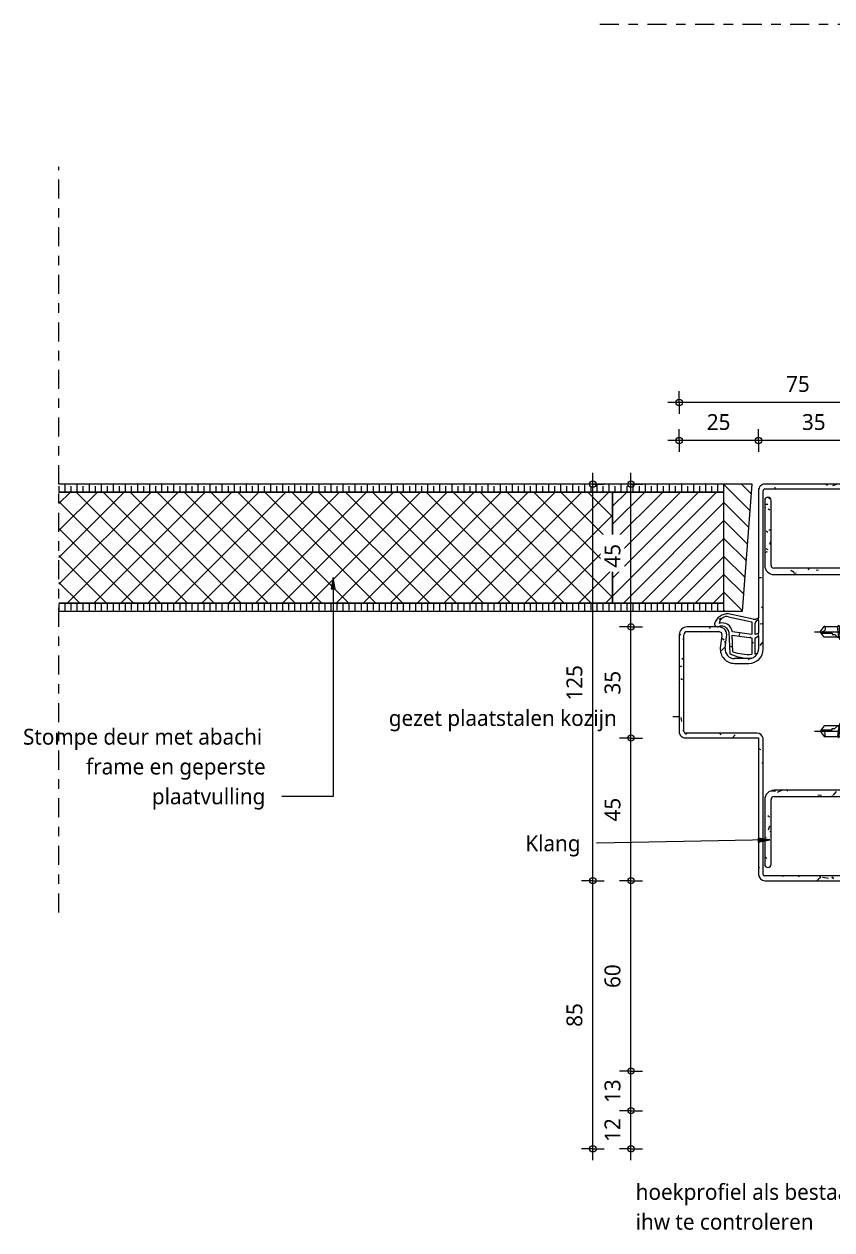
# Model space of a CAD drawing. Header units: millimetres. Extents: x 32900 to 38291, y -18988 to 4133.
# Drawn here: x 34158.9 to 34413.5, y -10199.4 to -9819.4 of the extents above; entities that cross this region are included whole.
import ezdxf

# ---------------------------------------------------------------- set-up
doc = ezdxf.new("R2010")
doc.units = ezdxf.units.MM
doc.linetypes.add('MV_center', pattern=[15, 6, -3, 3, -3])
for name, color, linetype, lineweight in [('A-ANNO-DIMS', 211, 'Continuous', 13), ('A-ANNO-DIMS-2', 211, 'Continuous', 13), ('A-ANNO-IDEN', 131, 'Continuous', 18), ('A-DETL-GENF', 92, 'Continuous', 18), ('A-DETL-THIN', 151, 'Continuous', 18), ('G-ANNO-TEXT', 231, 'Continuous', 13), ('STANDARD', 50, 'Continuous', 25)]:
    doc.layers.add(name, color=color, linetype=linetype, lineweight=lineweight)
doc.styles.add('Segoe UI', font='segoeui.ttf', dxfattribs={"height": 5})
doc.dimstyles.new('2_5_mm_2', dxfattribs={"dimscale": 304.8, "dimtxt": 5.23682, "dimasz": 0.006562, "dimexe": 0.011811, "dimexo": 0.0625, "dimgap": 0.005906, "dimtad": 1, "dimdec": 0, "dimzin": 0, "dimdsep": 46, "dimtxsty": 'Segoe UI', "dimblk1": 'DOTBLANK', "dimblk2": 'DOTBLANK', "dimsah": 1, "dimcen": 0.09, "dimdle": 0.011811, "dimazin": 0, "dimtfac": 1, "dimtdec": 4, "dimtix": 1, "dimtmove": 0, "dimatfit": 3, "dimfxl": 0.011811, "dimfxlon": 1, "dimtvp": 1, "dimtfill": 1, "dimtolj": 1, "dimtzin": 0, "dimarcsym": 2})
pattern_1 = [(230, (34429.917, -9975.893), (-14.5753163, 1.2751645), [1.524, -16.764]), (175, (34429.917, -9975.893), (2.819562, -15.284905), [1.219, -13.411]), (280.451, (34428.702, -9975.787), (-11.7557137, -14.0098403), [1.295, -14.247]), (226.184, (34429.917, -9979.957), (-21.686151, 3.363918), [2.286, -25.146]), (276.636, (34428.11, -9979.677), (-18.99178, -19.79433), [1.943, -21.371]), (171.184, (34429.917, -9979.957), (-18.992058, -19.794098), [1.829, -20.117]), (201, (34427.885, -9978.941), (-12.129647, 8.1815376), [1.524, -16.764]), (146, (34427.885, -9978.941), (-4.944224, -14.73543), [1.219, -13.411]), (251.451, (34426.874, -9978.259), (-17.073884, -6.5539993), [1.295, -14.247]), (217.5, (34429.917, -9975.893), (-0.2472267, -6.7643278), [0.67056, -12.578, 0.67056, -12.944, -13.462]), (217.5, (34429.917, -9975.893), (-0.2472267, -6.7643278), [-26.863, 0.67056, -12.791]), (187.5, (34429.917, -9975.893), (-5.3456552, -8.0143116), [0.67056, -7.092, 0.67056, -12.273, -5.131]), (187.5, (34429.917, -9975.893), (-5.3456552, -8.0143116), [-20.706, 0.67056, -4.46]), (147.5, (34434.448, -9975.893), (-10.8476471, 0.4581936), [0.67056, -4.409, 0.67056, -15.179, -21.031]), (147.5, (34434.448, -9975.893), (-10.8476471, 0.4581936), [-20.93, 0.67056, -20.361]), (137.5, (34436.48, -9975.893), (-11.8507335, -2.0341877), [0.67056, -5.933, 0.67056, -9.855, -14.935]), (137.5, (34436.48, -9975.893), (-11.8507335, -2.0341877), [-17.13, 0.67056, -14.265])]
pattern_2 = [(90, (0, 0), (-3.81, 2e-16), []), (90, (1.905, 0), (-3.81, 2e-16), [1.905, -0.9525])]

# ---------------------------------------------------------------- blocks, each defined once
blk = doc.blocks.new('NLRS_00_DI_maskeer - Type 1-4234872-Details ziekenhuis Utiliteitsgebouw')
at = {"layer": 'A-DETL-GENF', "linetype": 'MV_center'}
blk.add_line((-100, 0), (225, 0), dxfattribs=at)
blk = doc.blocks.new('00 stalendeurprofiel - schroefje_dwg-4337371-Details ziekenhuis Utiliteitsgebouw')
at = {"layer": 'STANDARD', "color": 130, "lineweight": 5}
for p, q in [((6.15, 69.32), (4.46, 69.32)), ((7.42, 68.48), (7, 65.09)), ((9.12, 68.48), (8.69, 63.82)), ((10.81, 68.48), (10.39, 63.82)), ((12.5, 68.48), (12.08, 63.82)), ((14.2, 68.48), (13.77, 63.82)), ((21.82, 66.36), (0.23, 66.36)), ((6.15, 67.63), (4.46, 67.63)), ((6.15, 64.67), (4.46, 64.67)), ((7.85, 68.05), (7, 64.67)), ((8.69, 68.05), (8.27, 64.67)), ((9.54, 68.05), (8.69, 64.67)), ((10.81, 68.05), (9.96, 64.67)), ((11.23, 68.05), (10.81, 64.67)), ((12.5, 68.05), (11.66, 64.67)), ((12.93, 68.05), (12.5, 64.67)), ((14.2, 68.05), (13.35, 64.67)), ((6.15, 62.97), (4.46, 62.97))]:
    blk.add_line(p, q, dxfattribs=at)
at = {"layer": 'STANDARD', "color": 130, "lineweight": 5, "flags": 128}
for points in [[(4.04, 63.82), (4.04, 66.36), (4.04, 68.48)], [(4.48, 69.52), (4.39, 69.44), (4.3, 69.35), (4.23, 69.25), (4.17, 69.15), (4.12, 69.04), (4.09, 68.92), (4.06, 68.8), (4.06, 68.67), (4.06, 68.55), (4.09, 68.43), (4.12, 68.31), (4.17, 68.2), (4.23, 68.1), (4.3, 68), (4.39, 67.91), (4.48, 67.83)], [(7, 64.24), (7, 64.67), (8.27, 64.67), (8.69, 63.82), (8.69, 64.67), (9.96, 64.67), (10.39, 63.82), (10.81, 64.67), (11.66, 64.67), (12.08, 63.82), (12.5, 64.67), (13.35, 64.67), (13.77, 63.82), (14.2, 64.67), (18.85, 64.67), (20.12, 66.36), (18.85, 68.05), (14.62, 68.05), (14.2, 68.48), (14.2, 68.05), (12.93, 68.05), (12.5, 68.48), (12.5, 68.05), (11.23, 68.05), (10.81, 68.48), (10.81, 68.05), (9.54, 68.05), (9.12, 68.48), (8.69, 68.05), (7.85, 68.05), (7.42, 68.48), (7, 68.05), (7, 66.78)], [(4.43, 68.05), (4.27, 67.69), (4.15, 67.32), (4.08, 66.94), (4.06, 66.56), (4.08, 66.17), (4.15, 65.79), (4.27, 65.42), (4.43, 65.06)], [(4.48, 64.86), (4.39, 64.78), (4.3, 64.69), (4.23, 64.6), (4.17, 64.49), (4.12, 64.38), (4.09, 64.26), (4.06, 64.14), (4.06, 64.02), (4.06, 63.89), (4.09, 63.77), (4.12, 63.66), (4.17, 63.54), (4.23, 63.44), (4.3, 63.34), (4.39, 63.25), (4.48, 63.17)], [(20.12, 66.36), (19.7, 65.94), (19.28, 65.94), (18.85, 65.94), (18.43, 65.94), (18.01, 65.94), (17.58, 65.94), (17.16, 65.94), (16.74, 65.94), (16.31, 65.94), (16.31, 65.51), (15.89, 65.51), (15.47, 65.51), (15.04, 65.09), (14.62, 64.67), (14.2, 64.67), (14.62, 68.05)], [(18.82, 68.21), (18.71, 68.1), (18.62, 67.98), (18.55, 67.85), (18.5, 67.72), (18.46, 67.57), (18.45, 67.42), (18.46, 67.27), (18.49, 67.12), (18.54, 66.98), (18.61, 66.85), (18.69, 66.73), (18.8, 66.62), (18.91, 66.53), (19.04, 66.45), (19.18, 66.4), (19.33, 66.36)]]:
    blk.add_lwpolyline(points, dxfattribs=at)
blk.add_lwpolyline([(6.15, 62.55), (7, 62.55), (7, 69.75), (6.15, 69.75)], close=True, dxfattribs=at)
blk = doc.blocks.new('00 stalendeurprofiel - 00_DI_stalendeurprofiel-V13-Details ziekenhuis Utiliteitsgebouw')
at = {"layer": 'A-DETL-GENF', "lineweight": 13}
h = blk.add_hatch(dxfattribs=at)
h.set_pattern_fill('FP_23', color=256, style=0, pattern_type=2)
h.set_pattern_definition(pattern_1)
h.paths.add_polyline_path([(-9.76, 113.59), (-9.94, 113.55), (-10.1, 113.47), (-10.24, 113.35), (-10.34, 113.2), (-10.41, 113.03), (-10.43, 112.85), (-9.68, 103.8), (-9.57, 103.32), (-9.35, 102.89), (-9.03, 102.52), (-8.63, 102.24), (-8.18, 102.06), (-7.69, 102), (4, 102), (4.52, 102.07), (5, 102.27), (5.41, 102.59), (5.73, 103), (5.93, 103.48), (6, 104), (6, 108.51), (6.12, 109.41), (6.47, 110.26), (7.02, 110.98), (7.75, 111.54), (8.6, 111.89), (9.5, 112.01), (37.66, 111.99), (37.78, 111.94), (37.89, 111.86), (37.97, 111.75), (38.02, 111.62), (38.04, 111.49), (38.04, 68.51), (38.2, 68.1), (38.44, 67.73), (38.76, 67.43), (39.13, 67.2), (39.55, 67.05), (39.99, 67), (62.63, 66.99), (62.75, 66.94), (62.85, 66.86), (62.93, 66.76), (62.98, 66.64), (63, 66.51), (63, 36), (62.96, 35.74), (62.86, 35.5), (62.71, 35.29), (62.5, 35.13), (62.26, 35.03), (62, 35), (51.9, 35.01), (51.77, 35.03), (51.55, 35.11), (51.36, 35.23), (51.2, 35.4), (51.08, 35.6), (51.02, 35.83), (51, 36.06), (51.04, 36.29), (51.54, 40.13), (51.5, 41.19), (51.22, 42.21), (50.7, 43.14), (49.99, 43.92), (49.11, 44.51), (48.11, 44.87), (47.06, 45), (42.5, 45), (41.34, 44.85), (40.25, 44.4), (39.32, 43.68), (38.6, 42.75), (38.15, 41.66), (38, 40.5), (37.98, -9.63), (37.93, -9.75), (37.85, -9.85), (37.75, -9.93), (37.63, -9.98), (37.5, -10), (9.5, -10), (8.59, -9.88), (7.75, -9.53), (7.03, -8.97), (6.47, -8.25), (6.12, -7.41), (6, -6.5), (6, -2), (5.93, -1.48), (5.73, -1), (5.41, -0.59), (5, -0.27), (4.52, -0.07), (4, 0), (-7.69, 0), (-8.18, -0.06), (-8.63, -0.24), (-9.03, -0.52), (-9.35, -0.89), (-9.57, -1.32), (-9.68, -1.8), (-10.43, -10.85), (-10.41, -11.03), (-10.34, -11.2), (-10.24, -11.35), (-10.1, -11.47), (-9.94, -11.55), (-9.76, -11.59), (-9.57, -11.58), (-9.4, -11.54), (-9.24, -11.45), (-9.1, -11.32), (-9.01, -11.16), (-8.95, -10.99), (-8.15, -1.5), (4.13, -1.52), (4.25, -1.57), (4.35, -1.65), (4.43, -1.75), (4.48, -1.87), (4.5, -2), (4.5, -6.5), (4.67, -7.79), (5.17, -9), (5.96, -10.04), (7, -10.83), (8.21, -11.33), (9.5, -11.5), (37.5, -11.5), (38.02, -11.43), (38.5, -11.23), (38.91, -10.91), (39.25, -10.46), (39.43, -10.02), (39.5, -9.5), (39.5, 40.5), (39.6, 41.28), (39.94, 42.05), (39.99, 42.11), (40.12, 42.33), (40.56, 42.78), (41.03, 43.12), (41.72, 43.4), (42.5, 43.5), (47.06, 43.5), (47.76, 43.42), (48.43, 43.17), (49.01, 42.77), (49.49, 42.25), (49.84, 41.63), (50.02, 40.95), (50.05, 40.24), (49.5, 35.95), (49.6, 35.31), (49.85, 34.72), (50.25, 34.22), (50.76, 33.83), (51.36, 33.58), (52.17, 33.5), (62, 33.5), (62.65, 33.59), (63.25, 33.83), (63.77, 34.23), (64.17, 34.75), (64.42, 35.35), (64.5, 36), (64.5, 66.51), (64.43, 67.03), (64.23, 67.51), (63.91, 67.93), (63.5, 68.24), (63.02, 68.44), (62.5, 68.51), (39.5, 68.51), (39.5, 111.5), (39.43, 112.02), (39.23, 112.5), (38.91, 112.91), (38.5, 113.23), (38.02, 113.43), (37.5, 113.5), (9.5, 113.5), (8.21, 113.33), (7, 112.83), (5.96, 112.04), (5.17, 111), (4.67, 109.79), (4.5, 108.5), (4.48, 103.87), (4.43, 103.75), (4.35, 103.65), (4.25, 103.57), (4.13, 103.52), (4, 103.5), (-8.15, 103.5), (-8.95, 112.99), (-9.01, 113.16), (-9.1, 113.32), (-9.24, 113.45), (-9.4, 113.54), (-9.57, 113.58)])
h = blk.add_hatch(dxfattribs=at)
h.set_pattern_fill('FP_23', color=256, style=0, pattern_type=2)
h.set_pattern_definition(pattern_1)
h.paths.add_polyline_path([(36.54, 109.36), (36.29, 109.33), (36.04, 109.23), (35.84, 109.07), (35.68, 108.86), (35.58, 108.62), (35.54, 108.36), (35.54, 87.95), (35.51, 87.7), (35.42, 87.47), (35.27, 87.28), (35.07, 87.13), (34.84, 87.03), (34.6, 87), (13.47, 87), (12.57, 86.88), (11.74, 86.53), (11.02, 85.98), (10.47, 85.26), (10.12, 84.43), (10, 83.53), (10, 18.47), (10.12, 17.57), (10.47, 16.74), (11.02, 16.02), (11.74, 15.47), (12.57, 15.12), (13.47, 15), (34.6, 15), (34.84, 14.97), (35.07, 14.87), (35.27, 14.72), (35.42, 14.53), (35.51, 14.3), (35.54, 14.05), (35.54, -6.36), (35.58, -6.62), (35.68, -6.86), (35.84, -7.07), (36.04, -7.23), (36.29, -7.33), (36.54, -7.36), (36.8, -7.33), (37.04, -7.23), (37.25, -7.07), (37.41, -6.86), (37.51, -6.62), (37.54, -6.36), (37.54, 14.05), (37.44, 14.82), (37.15, 15.53), (36.68, 16.14), (36.07, 16.61), (35.36, 16.9), (34.6, 17), (13.47, 17), (13.09, 17.05), (12.74, 17.2), (12.43, 17.43), (12.2, 17.74), (12.05, 18.09), (12, 18.47), (12, 83.53), (12.05, 83.91), (12.2, 84.26), (12.43, 84.57), (12.74, 84.8), (13.09, 84.95), (13.47, 85), (34.6, 85), (35.36, 85.1), (36.07, 85.39), (36.68, 85.86), (37.15, 86.47), (37.44, 87.18), (37.54, 87.95), (37.54, 108.36), (37.51, 108.62), (37.41, 108.86), (37.25, 109.07), (37.04, 109.23), (36.8, 109.33)])
h = blk.add_hatch(dxfattribs=at)
h.set_pattern_fill('FP_23', color=256, style=0, pattern_type=2)
h.set_pattern_definition(pattern_1)
h.paths.add_polyline_path([(41.59, 43.36), (41.03, 43.12), (40.54, 42.77), (40.12, 42.33), (39.81, 41.82), (40.56, 42.05), (40.56, 37.08), (39.5, 36.28), (39.5, 35.46), (40.56, 35.89), (40.56, 32.34), (40.5, 32.1), (40.38, 31.87), (40.21, 31.68), (40, 31.55), (39.75, 31.47), (39.5, 31.45), (39.5, 30.66), (39.88, 30.9), (40.3, 31.05), (40.74, 31.11), (41.19, 31.08), (48.93, 29.35), (50.11, 29.47), (51.21, 29.89), (52.17, 30.58), (52.92, 31.5), (53.41, 32.57), (53.33, 32.84), (53.18, 33.08), (52.97, 33.27), (52.73, 33.41), (52.45, 33.47), (52.17, 33.47), (51.9, 33.39), (51.66, 33.25), (51.05, 33.23), (50.46, 33.35), (49.91, 33.61), (49.44, 34), (49.08, 34.48), (48.84, 35.04), (48.52, 41.99), (46.85, 42.64), (45.14, 43.08), (43.38, 43.32)])
h.paths.add_polyline_path([(41.61, 42.1), (44.62, 42.03), (47.56, 41.37), (47.76, 36.09), (41.61, 36.94)])
h.paths.add_polyline_path([(41.61, 35.93), (47.73, 35.09), (47.92, 34.3), (48.3, 33.59), (48.85, 32.99), (49.53, 32.55), (50.29, 32.3), (51.1, 32.24), (51.9, 32.38), (51.76, 31.82), (51.49, 31.3), (51.1, 30.86), (50.63, 30.52), (50.08, 30.31), (49.51, 30.22), (48.92, 30.28), (41.61, 31.87)])
at = {"layer": 'A-DETL-GENF'}
for p, q in [((-10.43, 112.85), (-9.68, 103.8)), ((-8.15, 103.5), (-8.95, 112.99)), ((37.5, 113.5), (9.5, 113.5)), ((9.5, 112.01), (37.52, 112.01)), ((38.04, 111.49), (38.04, 68.51)), ((39.5, 68.51), (39.5, 111.5)), ((4.5, 108.5), (4.5, 104)), ((6, 104), (6, 108.51)), ((35.54, 108.36), (35.54, 87.95)), ((37.54, 87.95), (37.54, 108.36)), ((4, 103.5), (-8.15, 103.5)), ((-7.69, 102), (4, 102)), ((34.6, 87), (13.47, 87)), ((13.47, 85), (34.6, 85)), ((10, 83.53), (10, 18.47)), ((12, 18.47), (12, 83.53)), ((62.5, 68.51), (39.5, 68.51)), ((39.99, 67), (62.5, 67)), ((63, 66.51), (63, 36)), ((64.5, 36), (64.5, 66.51)), ((39.81, 41.82), (40.56, 42.05)), ((40.56, 42.05), (40.56, 37.08)), ((41.61, 36.94), (41.61, 42.1)), ((47.06, 45), (42.5, 45)), ((42.5, 43.5), (47.06, 43.5)), ((48.84, 35.04), (48.52, 41.99)), ((38, 40.5), (38, -9.5)), ((39.5, 36.28), (39.5, 40.5)), ((47.56, 41.37), (47.76, 36.09)), ((50.05, 40.24), (49.57, 36.59)), ((51.04, 36.29), (51.54, 40.13)), ((40.56, 37.08), (39.5, 36.28)), ((39.5, 36.28), (39.5, 35.46)), ((39.5, 35.46), (40.56, 35.89)), ((39.5, 31.45), (39.5, 35.46)), ((40.56, 35.89), (40.56, 32.34)), ((47.76, 36.09), (41.61, 36.94)), ((41.61, 31.87), (41.61, 35.93)), ((41.61, 35.93), (47.73, 35.09)), ((62, 35), (52, 35)), ((39.5, 31.45), (39.5, 30.66)), ((39.5, -9.5), (39.5, 30.66)), ((41.19, 31.08), (48.93, 29.35)), ((48.92, 30.28), (41.61, 31.87)), ((52, 33.5), (52.17, 33.5)), ((52.45, 33.5), (62, 33.5)), ((34.6, 17), (13.47, 17)), ((13.47, 15), (34.6, 15)), ((35.54, 14.05), (35.54, -6.36)), ((37.54, -6.36), (37.54, 14.05)), ((4, 0), (-7.69, 0)), ((-9.68, -1.8), (-10.43, -10.85)), ((-8.95, -10.99), (-8.15, -1.5)), ((-8.15, -1.5), (4, -1.5)), ((4.5, -2), (4.5, -6.5)), ((6, -6.5), (6, -2)), ((37.5, -10), (9.5, -10)), ((9.5, -11.5), (37.5, -11.5))]:
    blk.add_line(p, q, dxfattribs=at)
for centre, radius, start, end in [((-9.68, 112.84), 0.75, 11.2589, 179.7204), ((9.5, 108.5), 5, 90, 180), ((9.5, 108.51), 3.51, 90, 180), ((37.5, 111.5), 2, 0, 90), ((37.52, 111.49), 0.521, 0, 90), ((36.54, 108.36), 1, 0, 180), ((-7.69, 104), 2, 185.716, 270), ((4, 104), 0.5, 270, 360), ((4, 104), 2, 270, 0), ((34.6, 87.95), 2.95, 270, 0), ((34.6, 87.95), 0.947, 270, 0), ((13.47, 83.53), 3.47, 90, 180), ((13.47, 83.53), 1.47, 90, 180), ((39.99, 69.02), 2.01, 194.4775, 270), ((62.5, 66.51), 2, 360, 90), ((62.5, 66.51), 0.497, 360, 90), ((42.5, 40.5), 4.5, 90, 180), ((42.5, 40.5), 3, 150, 180), ((42.5, 40.5), 3, 107.6691, 153.9187), ((42.5, 40.5), 3, 131.1059, 135), ((42.5, 40.5), 3, 119.2748, 120), ((42.5, 40.5), 3, 90, 107.7801), ((42.18, 28.1), 15.27, 65.4755, 92.2297), ((42.74, 26.89), 15.26, 71.5986, 94.2488), ((47.06, 40.5), 4.5, 355.2315, 90), ((47.06, 40.5), 3, 355, 90), ((50.92, 35.45), 3.21, 186.4336, 287.5981), ((51.27, 35.75), 2.53, 196.2464, 278.7141), ((52, 36), 2.5, 166.2944, 270), ((52, 36), 1, 163.3742, 270), ((62, 36), 0.999, 270, 0), ((62, 36), 2.5, 270, 0), ((39.57, 32.44), 0.992, 265.8031, 354.1969), ((40.82, 28.93), 2.18, 80.2346, 127.4003), ((49.45, 32.69), 2.47, 257.7399, 352.9119), ((49.05, 33.91), 4.57, 268.5303, 342.9296), ((52.34, 32.39), 1.09, 9.8394, 128.2101), ((13.47, 18.47), 3.47, 180, 270), ((13.47, 18.47), 1.47, 180, 270), ((34.6, 14.05), 2.95, 360, 90), ((34.6, 14.05), 0.947, 360, 90), ((-7.69, -2), 2, 90, 174.2894), ((4, -2), 2, 360, 90), ((4, -2), 0.5, 0, 90), ((9.5, -6.5), 5, 180, 270), ((9.5, -6.5), 3.5, 180, 270), ((36.54, -6.36), 1, 180, 360), ((-9.68, -10.84), 0.75, 180.2796, 348.7411), ((37.5, -9.5), 0.5, 270, 0), ((37.5, -9.5), 2, 270, 0)]:
    blk.add_arc(centre, radius, start, end, dxfattribs=at)
blk.add_blockref('00 stalendeurprofiel - schroefje_dwg-4337371-Details ziekenhuis Utiliteitsgebouw', (0, 0))
at = {"extrusion": (0, 0, -1), "zscale": -1, "rotation": 180}
blk.add_blockref('00 stalendeurprofiel - schroefje_dwg-4337371-Details ziekenhuis Utiliteitsgebouw', (0, 101.38), dxfattribs=at)
blk = doc.blocks.new('NLRS_00_DI_maskeer - Type 1-4234911-Details ziekenhuis Utiliteitsgebouw')
at = {"layer": 'A-DETL-GENF', "linetype": 'MV_center'}
blk.add_line((135, 0), (-100, 0), dxfattribs=at)
blk = doc.blocks.new('DIMBLOCK318-Details ziekenhuis Utiliteitsgebouw')
at = {"layer": 'A-ANNO-DIMS-2'}
for p, q in [((34338.21, -10089.39), (34334.61, -10089.39)), ((34338.21, -10177.49), (34338.21, -10089.39)), ((34338.21, -10089.39), (34341.81, -10089.39)), ((34338.21, -10173.89), (34334.61, -10173.89)), ((34338.21, -10173.89), (34341.81, -10173.89))]:
    blk.add_line(p, q, dxfattribs=at)
for centre in [(34338.21, -10089.39), (34338.21, -10173.89)]:
    blk.add_circle(centre, 1, dxfattribs=at)
at = {"layer": 'A-ANNO-DIMS-2', "color": 0, "insert": (34329.88, -10135.45), "char_height": 5, "width": 9.1406, "attachment_point": 1, "rotation": 90, "line_spacing_factor": 1.142579, "style": 'Segoe UI', "bg_fill": 3, "box_fill_scale": 1.25, "bg_fill_color": 9, "bg_fill_true_color": 13158600, "bg_fill_transparency": 0}
blk.add_mtext('85', dxfattribs=at)
blk = doc.blocks.new('_DotBlank')
at = {"color": 0, "linetype": 'ByBlock', "lineweight": -2}
blk.add_line((-0.5, 0), (-1, 0), dxfattribs=at)
blk.add_circle((0, 0), 0.5, dxfattribs=at)
blk = doc.blocks.new('DIMBLOCK319-Details ziekenhuis Utiliteitsgebouw')
at = {"layer": 'A-ANNO-DIMS-2'}
for p, q in [((34338.21, -10089.39), (34338.21, -9960.79)), ((34338.21, -9964.39), (34334.61, -9964.39)), ((34338.21, -9964.39), (34341.81, -9964.39)), ((34338.21, -10089.39), (34334.61, -10089.39)), ((34338.21, -10089.39), (34341.81, -10089.39))]:
    blk.add_line(p, q, dxfattribs=at)
for centre in [(34338.21, -9964.39), (34338.21, -10089.39)]:
    blk.add_circle(centre, 1, dxfattribs=at)
at = {"layer": 'A-ANNO-DIMS-2', "color": 0, "insert": (34329.88, -10032.61), "char_height": 5, "width": 13.7109, "attachment_point": 1, "rotation": 90, "line_spacing_factor": 1.142579, "style": 'Segoe UI', "bg_fill": 3, "box_fill_scale": 1.25, "bg_fill_color": 9, "bg_fill_true_color": 13158600, "bg_fill_transparency": 0}
blk.add_mtext('125', dxfattribs=at)
blk = doc.blocks.new('DIMBLOCK320-Details ziekenhuis Utiliteitsgebouw')
at = {"layer": 'A-ANNO-DIMS-2'}
for p, q in [((34350.21, -10044.41), (34346.61, -10044.41)), ((34350.21, -10092.99), (34350.21, -10044.41)), ((34350.21, -10044.41), (34353.81, -10044.41)), ((34350.21, -10089.39), (34346.61, -10089.39)), ((34350.21, -10089.39), (34353.81, -10089.39))]:
    blk.add_line(p, q, dxfattribs=at)
for centre in [(34350.21, -10044.41), (34350.21, -10089.39)]:
    blk.add_circle(centre, 1, dxfattribs=at)
at = {"layer": 'A-ANNO-DIMS-2', "color": 0, "insert": (34341.88, -10070.71), "char_height": 5, "width": 9.1406, "attachment_point": 1, "rotation": 90, "line_spacing_factor": 1.142579, "style": 'Segoe UI', "bg_fill": 3, "box_fill_scale": 1.25, "bg_fill_color": 9, "bg_fill_true_color": 13158600, "bg_fill_transparency": 0}
blk.add_mtext('45', dxfattribs=at)
blk = doc.blocks.new('DIMBLOCK321-Details ziekenhuis Utiliteitsgebouw')
at = {"layer": 'A-ANNO-DIMS-2'}
for p, q in [((34350.21, -10009.39), (34346.61, -10009.39)), ((34350.21, -10044.41), (34350.21, -10009.39)), ((34350.21, -10009.39), (34353.81, -10009.39)), ((34350.21, -10044.41), (34346.61, -10044.41)), ((34350.21, -10044.41), (34353.81, -10044.41))]:
    blk.add_line(p, q, dxfattribs=at)
for centre in [(34350.21, -10009.39), (34350.21, -10044.41)]:
    blk.add_circle(centre, 1, dxfattribs=at)
at = {"layer": 'A-ANNO-DIMS-2', "color": 0, "insert": (34341.88, -10030.71), "char_height": 5, "width": 9.1406, "attachment_point": 1, "rotation": 90, "line_spacing_factor": 1.142579, "style": 'Segoe UI', "bg_fill": 3, "box_fill_scale": 1.25, "bg_fill_color": 9, "bg_fill_true_color": 13158600, "bg_fill_transparency": 0}
blk.add_mtext('35', dxfattribs=at)
blk = doc.blocks.new('DIMBLOCK322-Details ziekenhuis Utiliteitsgebouw')
at = {"layer": 'A-ANNO-DIMS-2'}
for p, q in [((34350.21, -10009.39), (34350.21, -9960.79)), ((34350.21, -9964.39), (34346.61, -9964.39)), ((34350.21, -9964.39), (34353.81, -9964.39)), ((34350.21, -10009.39), (34346.61, -10009.39)), ((34350.21, -10009.39), (34353.81, -10009.39))]:
    blk.add_line(p, q, dxfattribs=at)
for centre in [(34350.21, -9964.39), (34350.21, -10009.39)]:
    blk.add_circle(centre, 1, dxfattribs=at)
at = {"layer": 'A-ANNO-DIMS-2', "color": 0, "insert": (34341.88, -9990.7), "char_height": 5, "width": 9.1406, "attachment_point": 1, "rotation": 90, "line_spacing_factor": 1.142579, "style": 'Segoe UI', "bg_fill": 3, "box_fill_scale": 1.25, "bg_fill_color": 9, "bg_fill_true_color": 13158600, "bg_fill_transparency": 0}
blk.add_mtext('45', dxfattribs=at)
blk = doc.blocks.new('DIMBLOCK324-Details ziekenhuis Utiliteitsgebouw')
at = {"layer": 'A-ANNO-DIMS-2'}
for p, q in [((34390.42, -9950.64), (34390.42, -9947.04)), ((34425.42, -9950.64), (34425.42, -9947.04)), ((34425.42, -9950.64), (34390.42, -9950.64)), ((34390.42, -9950.64), (34390.42, -9954.24)), ((34425.42, -9950.64), (34425.42, -9954.24))]:
    blk.add_line(p, q, dxfattribs=at)
for centre in [(34390.42, -9950.64), (34425.42, -9950.64)]:
    blk.add_circle(centre, 1, dxfattribs=at)
at = {"layer": 'A-ANNO-DIMS-2', "color": 0, "insert": (34404.11, -9942.31), "char_height": 5, "width": 9.1406, "attachment_point": 1, "line_spacing_factor": 1.142579, "style": 'Segoe UI', "bg_fill": 3, "box_fill_scale": 1.25, "bg_fill_color": 9, "bg_fill_true_color": 13158600, "bg_fill_transparency": 0}
blk.add_mtext('35', dxfattribs=at)
blk = doc.blocks.new('DIMBLOCK325-Details ziekenhuis Utiliteitsgebouw')
at = {"layer": 'A-ANNO-DIMS-2'}
for p, q in [((34365.42, -9950.64), (34365.42, -9947.04)), ((34390.42, -9950.64), (34390.42, -9947.04)), ((34390.42, -9950.64), (34361.82, -9950.64)), ((34365.42, -9950.64), (34365.42, -9954.24)), ((34390.42, -9950.64), (34390.42, -9954.24))]:
    blk.add_line(p, q, dxfattribs=at)
for centre in [(34365.42, -9950.64), (34390.42, -9950.64)]:
    blk.add_circle(centre, 1, dxfattribs=at)
at = {"layer": 'A-ANNO-DIMS-2', "color": 0, "insert": (34374.11, -9942.31), "char_height": 5, "width": 9.1406, "attachment_point": 1, "line_spacing_factor": 1.142579, "style": 'Segoe UI', "bg_fill": 3, "box_fill_scale": 1.25, "bg_fill_color": 9, "bg_fill_true_color": 13158600, "bg_fill_transparency": 0}
blk.add_mtext('25', dxfattribs=at)
blk = doc.blocks.new('DIMBLOCK326-Details ziekenhuis Utiliteitsgebouw')
at = {"layer": 'A-ANNO-DIMS-2'}
for p, q in [((34365.42, -9938.64), (34365.42, -9935.04)), ((34440.42, -9938.64), (34440.42, -9935.04)), ((34444.02, -9938.64), (34361.82, -9938.64)), ((34365.42, -9938.64), (34365.42, -9942.24)), ((34440.42, -9938.64), (34440.42, -9942.24))]:
    blk.add_line(p, q, dxfattribs=at)
for centre in [(34365.42, -9938.64), (34440.42, -9938.64)]:
    blk.add_circle(centre, 1, dxfattribs=at)
at = {"layer": 'A-ANNO-DIMS-2', "color": 0, "insert": (34399.11, -9930.31), "char_height": 5, "width": 9.1406, "attachment_point": 1, "line_spacing_factor": 1.142579, "style": 'Segoe UI', "bg_fill": 3, "box_fill_scale": 1.25, "bg_fill_color": 9, "bg_fill_true_color": 13158600, "bg_fill_transparency": 0}
blk.add_mtext('75', dxfattribs=at)
blk = doc.blocks.new('DIMBLOCK353-Details ziekenhuis Utiliteitsgebouw')
at = {"layer": 'A-ANNO-DIMS-2'}
for p, q in [((34350.21, -10161.89), (34346.61, -10161.89)), ((34350.21, -10177.49), (34350.21, -10161.89)), ((34350.21, -10161.89), (34353.81, -10161.89)), ((34350.21, -10173.89), (34346.61, -10173.89)), ((34350.21, -10173.89), (34353.81, -10173.89))]:
    blk.add_line(p, q, dxfattribs=at)
for centre in [(34350.21, -10161.89), (34350.21, -10173.89)]:
    blk.add_circle(centre, 1, dxfattribs=at)
at = {"layer": 'A-ANNO-DIMS-2', "color": 0, "insert": (34341.88, -10171.7), "char_height": 5, "width": 9.1406, "attachment_point": 1, "rotation": 90, "line_spacing_factor": 1.142579, "style": 'Segoe UI', "bg_fill": 3, "box_fill_scale": 1.25, "bg_fill_color": 9, "bg_fill_true_color": 13158600, "bg_fill_transparency": 0}
blk.add_mtext('12', dxfattribs=at)
blk = doc.blocks.new('DIMBLOCK354-Details ziekenhuis Utiliteitsgebouw')
at = {"layer": 'A-ANNO-DIMS-2'}
for p, q in [((34350.21, -10149.39), (34346.61, -10149.39)), ((34350.21, -10161.89), (34350.21, -10149.39)), ((34350.21, -10149.39), (34353.81, -10149.39)), ((34350.21, -10161.89), (34346.61, -10161.89)), ((34350.21, -10161.89), (34353.81, -10161.89))]:
    blk.add_line(p, q, dxfattribs=at)
for centre in [(34350.21, -10149.39), (34350.21, -10161.89)]:
    blk.add_circle(centre, 1, dxfattribs=at)
at = {"layer": 'A-ANNO-DIMS-2', "color": 0, "insert": (34341.88, -10159.45), "char_height": 5, "width": 9.1406, "attachment_point": 1, "rotation": 90, "line_spacing_factor": 1.142579, "style": 'Segoe UI', "bg_fill": 3, "box_fill_scale": 1.25, "bg_fill_color": 9, "bg_fill_true_color": 13158600, "bg_fill_transparency": 0}
blk.add_mtext('13', dxfattribs=at)
blk = doc.blocks.new('DIMBLOCK355-Details ziekenhuis Utiliteitsgebouw')
at = {"layer": 'A-ANNO-DIMS-2'}
for p, q in [((34350.21, -10149.39), (34350.21, -10085.79)), ((34350.21, -10089.39), (34346.61, -10089.39)), ((34350.21, -10089.39), (34353.81, -10089.39)), ((34350.21, -10149.39), (34346.61, -10149.39)), ((34350.21, -10149.39), (34353.81, -10149.39))]:
    blk.add_line(p, q, dxfattribs=at)
for centre in [(34350.21, -10089.39), (34350.21, -10149.39)]:
    blk.add_circle(centre, 1, dxfattribs=at)
at = {"layer": 'A-ANNO-DIMS-2', "color": 0, "insert": (34341.88, -10123.2), "char_height": 5, "width": 9.1406, "attachment_point": 1, "rotation": 90, "line_spacing_factor": 1.142579, "style": 'Segoe UI', "bg_fill": 3, "box_fill_scale": 1.25, "bg_fill_color": 9, "bg_fill_true_color": 13158600, "bg_fill_transparency": 0}
blk.add_mtext('60', dxfattribs=at)

msp = doc.modelspace()

# ---------------------------------------------------------------- hatches: boundary and pattern name
at = {"layer": 'A-DETL-GENF', "lineweight": 13}
h = msp.add_hatch(dxfattribs=at)
h.set_pattern_fill('FP_8', color=250, style=0, pattern_type=2)
h.set_pattern_definition(pattern_2)
h.paths.add_polyline_path([(34379.42, -9966.89), (34379.42, -9964.39), (34169.92, -9964.39), (34169.92, -9966.89), (34286.86, -9966.89)])
h = msp.add_hatch(dxfattribs=at)
h.set_pattern_fill('FP_9', color=254, style=0, pattern_type=2)
h.set_pattern_definition([(135, (0, 0), (-2.82842712, -2.82842712), [])])
h.paths.add_polyline_path([(34385.42, -10004.39), (34388.42, -9964.39), (34379.42, -9964.39), (34379.42, -10004.39)])
h = msp.add_hatch(dxfattribs=at)
h.set_pattern_fill('FP_10', color=254, style=0, pattern_type=2)
h.set_pattern_definition([(45, (0, 0), (-4.2426407, 4.2426407), []), (135, (0, 0), (-4.2426407, -4.2426407), [])])
h.paths.add_polyline_path([(34169.92, -10001.89), (34344.42, -10001.89), (34344.42, -9966.89), (34169.92, -9966.89)])
h = msp.add_hatch(dxfattribs=at)
h.set_pattern_fill('FP_7', color=254, style=0, pattern_type=2)
h.set_pattern_definition([(45, (0, 0), (-2.82842712, 2.82842712), [])])
h.paths.add_polyline_path([(34379.42, -10001.89), (34379.42, -9966.89), (34344.42, -9966.89), (34344.42, -10001.89)])
h = msp.add_hatch(dxfattribs=at)
h.set_pattern_fill('FP_8', color=250, style=0, pattern_type=2)
h.set_pattern_definition(pattern_2)
h.paths.add_polyline_path([(34169.92, -10004.39), (34379.42, -10004.39), (34379.42, -10001.89), (34169.92, -10001.89)])
at = {"layer": 'G-ANNO-TEXT'}
for points in [[(34256.32, -9993.8), (34255.68, -9997.4), (34256.95, -9997.4)], [(34393.95, -10076.53), (34390.34, -10075.97), (34390.36, -10077.24)]]:
    msp.add_hatch(color=7, dxfattribs=at).paths.add_polyline_path(points)

# ---------------------------------------------------------------- linework, layer by layer
at = {"layer": 'A-ANNO-IDEN'}
msp.add_line((34365.42, -10037.77), (34346.8, -10037.77), dxfattribs=at)
at = {"layer": 'A-DETL-THIN'}
for p, q in [((34379.42, -9964.39), (34169.92, -9964.39)), ((34388.42, -9964.39), (34379.42, -9964.39)), ((34379.42, -9964.39), (34379.42, -10004.39)), ((34385.42, -10004.39), (34388.42, -9964.39)), ((34169.92, -9966.89), (34379.42, -9966.89)), ((34344.42, -9966.89), (34169.92, -9966.89)), ((34379.42, -9966.89), (34344.42, -9966.89)), ((34344.42, -9966.89), (34344.42, -10001.89)), ((34344.42, -10001.89), (34344.42, -9966.89)), ((34379.42, -10001.89), (34169.92, -10001.89)), ((34169.92, -10001.89), (34344.42, -10001.89)), ((34344.42, -10001.89), (34379.42, -10001.89)), ((34169.92, -10004.39), (34379.42, -10004.39)), ((34379.42, -10004.39), (34385.42, -10004.39))]:
    msp.add_line(p, q, dxfattribs=at)
at = {"layer": 'G-ANNO-TEXT', "color": 250}
for p, q in [((34256.32, -9993.8), (34255.68, -9997.4)), ((34256.95, -9997.4), (34256.32, -9993.8)), ((34256.32, -9993.8), (34256.32, -10062.8)), ((34255.68, -9997.4), (34256.95, -9997.4)), ((34256.32, -10062.8), (34240.14, -10062.8)), ((34393.95, -10076.53), (34390.34, -10075.97)), ((34390.34, -10075.97), (34390.36, -10077.24)), ((34390.36, -10077.24), (34393.95, -10076.53))]:
    msp.add_line(p, q, dxfattribs=at)

# ---------------------------------------------------------------- block references
at = {"layer": 'A-DETL-GENF', "linetype": 'MV_center'}
msp.add_blockref('NLRS_00_DI_maskeer - Type 1-4234872-Details ziekenhuis Utiliteitsgebouw', (34440.42, -9819.39), dxfattribs=at)
at = {"layer": 'A-DETL-GENF', "linetype": 'MV_center', "rotation": 270}
msp.add_blockref('NLRS_00_DI_maskeer - Type 1-4234911-Details ziekenhuis Utiliteitsgebouw', (34169.92, -9964.39), dxfattribs=at)
at = {"layer": 'STANDARD', "color": 130, "lineweight": 5, "rotation": 180}
msp.add_blockref('00 stalendeurprofiel - 00_DI_stalendeurprofiel-V13-Details ziekenhuis Utiliteitsgebouw', (34429.92, -9975.89), dxfattribs=at)

# ---------------------------------------------------------------- texts
at = {"layer": 'G-ANNO-TEXT', "color": 7, "char_height": 5, "attachment_point": 1, "style": 'Segoe UI'}
for s, insert, width in [('Stompe deur met abachi ', (34158.62, -10041.51), 92.6751), ('frame en geperste ', (34178.46, -10050.9), 68.6245), ('plaatvulling ', (34199.23, -10060.3), 43.4515)]:
    msp.add_mtext(s, dxfattribs=dict(at, insert=insert, width=width))
at = {"layer": 'G-ANNO-TEXT', "color": 6, "char_height": 5, "attachment_point": 1, "style": 'Segoe UI'}
for s, insert, width in [('hoekprofiel als bestaand ', (34351.72, -10184.98), 94.1181), ('ihw te controleren', (34351.72, -10194.38), 68.3038)]:
    msp.add_mtext(s, dxfattribs=dict(at, insert=insert, width=width))

# ---------------------------------------------------------------- dimensions: what is measured, and where the dimension line sits
at = {"layer": 'A-ANNO-DIMS'}
dim = msp.add_linear_dim(base=(34390.42, -9950.64), p1=(34425.42, -9954.24), p2=(34390.42, -9954.24), dimstyle='2_5_mm_2', override={"dimpost": '<>', "dimfxl": 35}, dxfattribs=at)
dim.commit()
dim.dimension.update_dxf_attribs({"geometry": 'DIMBLOCK324-Details ziekenhuis Utiliteitsgebouw', "text_midpoint": (34407.92, -9946.25)})
dim = msp.add_linear_dim(base=(34338.20526395, -10089.39284556), p1=(34341.80526395, -10173.89284556), p2=(34341.80526395, -10089.39284556), angle=90, dimstyle='2_5_mm_2', override={"dimpost": '<>', "dimfxl": 84.5}, dxfattribs=at)
dim.commit()
dim.dimension.update_dxf_attribs({"geometry": 'DIMBLOCK318-Details ziekenhuis Utiliteitsgebouw', "text_midpoint": (34333.82332531, -10131.64284556)})

# ---------------------------------------------------------------- next in the draw order: texts
at = {"layer": 'A-ANNO-IDEN', "lineweight": 13, "insert": (34273.9, -10035.61), "char_height": 5, "width": 88.1856, "attachment_point": 1, "style": 'Segoe UI', "bg_fill": 3, "box_fill_scale": 1.25, "bg_fill_color": 9, "bg_fill_true_color": 13158600, "bg_fill_transparency": 0}
msp.add_mtext('gezet plaatstalen kozijn', dxfattribs=at)

# ---------------------------------------------------------------- next in the draw order: dimensions: what is measured, and where the dimension line sits
at = {"layer": 'A-ANNO-DIMS'}
dim = msp.add_linear_dim(base=(34365.42, -9950.64), p1=(34390.42, -9954.24), p2=(34365.42, -9954.24), dimstyle='2_5_mm_2', override={"dimpost": '<>', "dimfxl": 25}, dxfattribs=at)
dim.commit()
dim.dimension.update_dxf_attribs({"geometry": 'DIMBLOCK325-Details ziekenhuis Utiliteitsgebouw', "text_midpoint": (34377.92, -9946.25)})
dim = msp.add_linear_dim(base=(34350.21, -10161.89), p1=(34353.81, -10173.89), p2=(34353.81, -10161.89), angle=90, dimstyle='2_5_mm_2', override={"dimpost": '<>', "dimfxl": 12}, dxfattribs=at)
dim.commit()
dim.dimension.update_dxf_attribs({"geometry": 'DIMBLOCK353-Details ziekenhuis Utiliteitsgebouw', "text_midpoint": (34345.85, -10167.89)})

# ---------------------------------------------------------------- next in the draw order: dimensions: what is measured, and where the dimension line sits
dim = msp.add_linear_dim(base=(34365.42, -9938.64), p1=(34440.42, -9942.24), p2=(34365.42, -9942.24), dimstyle='2_5_mm_2', override={"dimpost": '<>', "dimfxl": 75}, dxfattribs=at)
dim.commit()
dim.dimension.update_dxf_attribs({"geometry": 'DIMBLOCK326-Details ziekenhuis Utiliteitsgebouw', "text_midpoint": (34402.92, -9934.29)})
for base, p1, p2, override, picture, middle in [((34338.21, -9964.39), (34341.81, -10089.39), (34341.81, -9964.39), {"dimpost": '<>', "dimfxl": 125}, 'DIMBLOCK319-Details ziekenhuis Utiliteitsgebouw', (34333.81, -10026.89)), ((34350.20526395, -10149.39284556), (34353.80526395, -10161.89284556), (34353.80526395, -10149.39284556), {"dimpost": '<>', "dimfxl": 12.5}, 'DIMBLOCK354-Details ziekenhuis Utiliteitsgebouw', (34345.80589156, -10155.64284556))]:
    dim = msp.add_linear_dim(base=base, p1=p1, p2=p2, angle=90, dimstyle='2_5_mm_2', override=override, dxfattribs=at)
    dim.commit()
    dim.dimension.update_dxf_attribs({"geometry": picture, "text_midpoint": middle})

# ---------------------------------------------------------------- next in the draw order: texts
at = {"layer": 'G-ANNO-TEXT', "color": 7, "insert": (34316.93, -10075.09), "char_height": 5, "width": 21.1645, "attachment_point": 1, "style": 'Segoe UI'}
msp.add_mtext('Klang', dxfattribs=at)

# ---------------------------------------------------------------- next in the draw order: dimensions: what is measured, and where the dimension line sits
at = {"layer": 'A-ANNO-DIMS'}
dim = msp.add_linear_dim(base=(34350.21, -10044.41), p1=(34353.81, -10089.39), p2=(34353.81, -10044.41), angle=90, dimstyle='2_5_mm_2', override={"dimpost": '<>', "dimfxl": 44.98717}, dxfattribs=at)
dim.commit()
dim.dimension.update_dxf_attribs({"geometry": 'DIMBLOCK320-Details ziekenhuis Utiliteitsgebouw', "text_midpoint": (34345.86, -10066.9)})

# ---------------------------------------------------------------- next in the draw order: linework, layer by layer
at = {"layer": 'G-ANNO-TEXT', "color": 250}
for p, q in [((34339.53, -10077.59), (34339.4, -10077.59)), ((34393.95, -10076.53), (34339.53, -10077.59))]:
    msp.add_line(p, q, dxfattribs=at)

# ---------------------------------------------------------------- next in the draw order: dimensions: what is measured, and where the dimension line sits
at = {"layer": 'A-ANNO-DIMS'}
for base, p1, p2, override, picture, middle in [((34350.21, -10009.39), (34353.81, -10044.41), (34353.81, -10009.39), {"dimpost": '<>', "dimfxl": 35.01302}, 'DIMBLOCK321-Details ziekenhuis Utiliteitsgebouw', (34345.82, -10026.9)), ((34350.21, -10089.39), (34353.81, -10149.39), (34353.81, -10089.39), {"dimpost": '<>', "dimfxl": 60}, 'DIMBLOCK355-Details ziekenhuis Utiliteitsgebouw', (34345.82, -10119.39))]:
    dim = msp.add_linear_dim(base=base, p1=p1, p2=p2, angle=90, dimstyle='2_5_mm_2', override=override, dxfattribs=at)
    dim.commit()
    dim.dimension.update_dxf_attribs({"geometry": picture, "text_midpoint": middle})

# ---------------------------------------------------------------- next in the draw order: dimensions: what is measured, and where the dimension line sits
dim = msp.add_linear_dim(base=(34350.21, -9964.39), p1=(34353.81, -10009.39), p2=(34353.81, -9964.39), angle=90, dimstyle='2_5_mm_2', override={"dimpost": '<>', "dimfxl": 44.99981}, dxfattribs=at)
dim.commit()
dim.dimension.update_dxf_attribs({"geometry": 'DIMBLOCK322-Details ziekenhuis Utiliteitsgebouw', "text_midpoint": (34345.86, -9986.89)})

doc.saveas('drawing.dxf')
